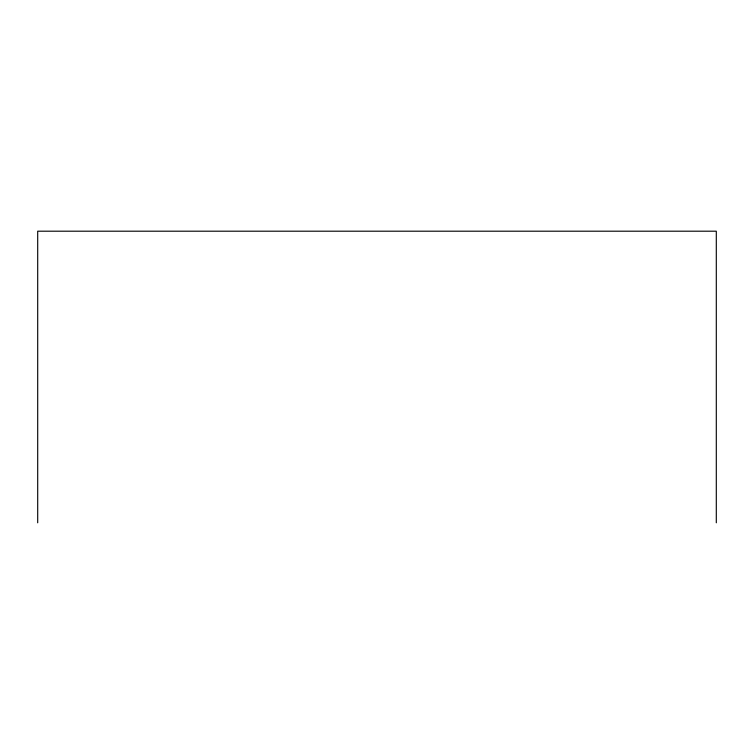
<?xml version="1.0" encoding="UTF-8"?>
<svg xmlns="http://www.w3.org/2000/svg" width="754" height="754" viewBox="0 0 754 754"><rect width="100%" height="100%" fill="white"/><g stroke="black" fill="none" stroke-linecap="round" stroke-linejoin="round"><path stroke-width="1.13" d="M716.3 522.805L716.3 231.195L37.7 231.195L37.7 522.805"/></g></svg>
